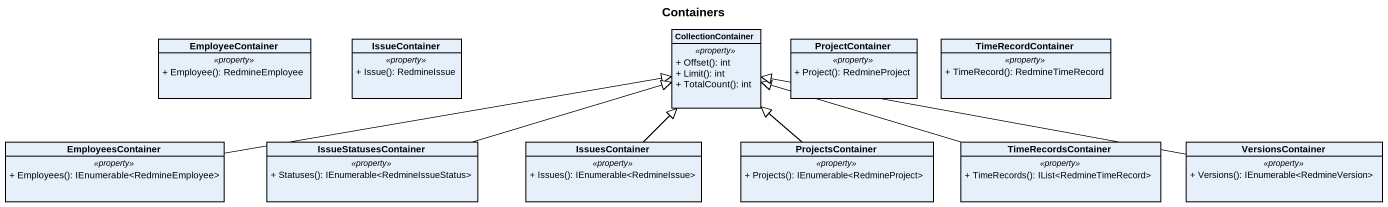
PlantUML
@startuml
title Containers
hide circle
hide empty members
skinparam classAttributeIconSize 0
class EmployeeContainer {
  .. <<property>> ..
  + Employee(): RedmineEmployee
}
class IssueContainer {
  .. <<property>> ..
  + Issue(): RedmineIssue
}
class CollectionContainer {
  .. <<property>> ..
  + Offset(): int
  + Limit(): int
  + TotalCount(): int
}
class ProjectContainer {
  .. <<property>> ..
  + Project(): RedmineProject
}
class TimeRecordContainer {
  .. <<property>> ..
  + TimeRecord(): RedmineTimeRecord
}
class EmployeesContainer {
  .. <<property>> ..
  + Employees(): IEnumerable<RedmineEmployee>
}
class IssueStatusesContainer {
  .. <<property>> ..
  + Statuses(): IEnumerable<RedmineIssueStatus>
}
class IssuesContainer {
  .. <<property>> ..
  + Issues(): IEnumerable<RedmineIssue>
}
class ProjectsContainer {
  .. <<property>> ..
  + Projects(): IEnumerable<RedmineProject>
}
class TimeRecordsContainer {
  .. <<property>> ..
  + TimeRecords(): IList<RedmineTimeRecord>
}
class VersionsContainer {
  .. <<property>> ..
  + Versions(): IEnumerable<RedmineVersion>
}
EmployeesContainer -right-|> CollectionContainer
IssueStatusesContainer -right-|> CollectionContainer
IssuesContainer -up-|> CollectionContainer
ProjectsContainer -up-|> CollectionContainer
TimeRecordsContainer -left-|> CollectionContainer
VersionsContainer -left-|> CollectionContainer
@enduml
